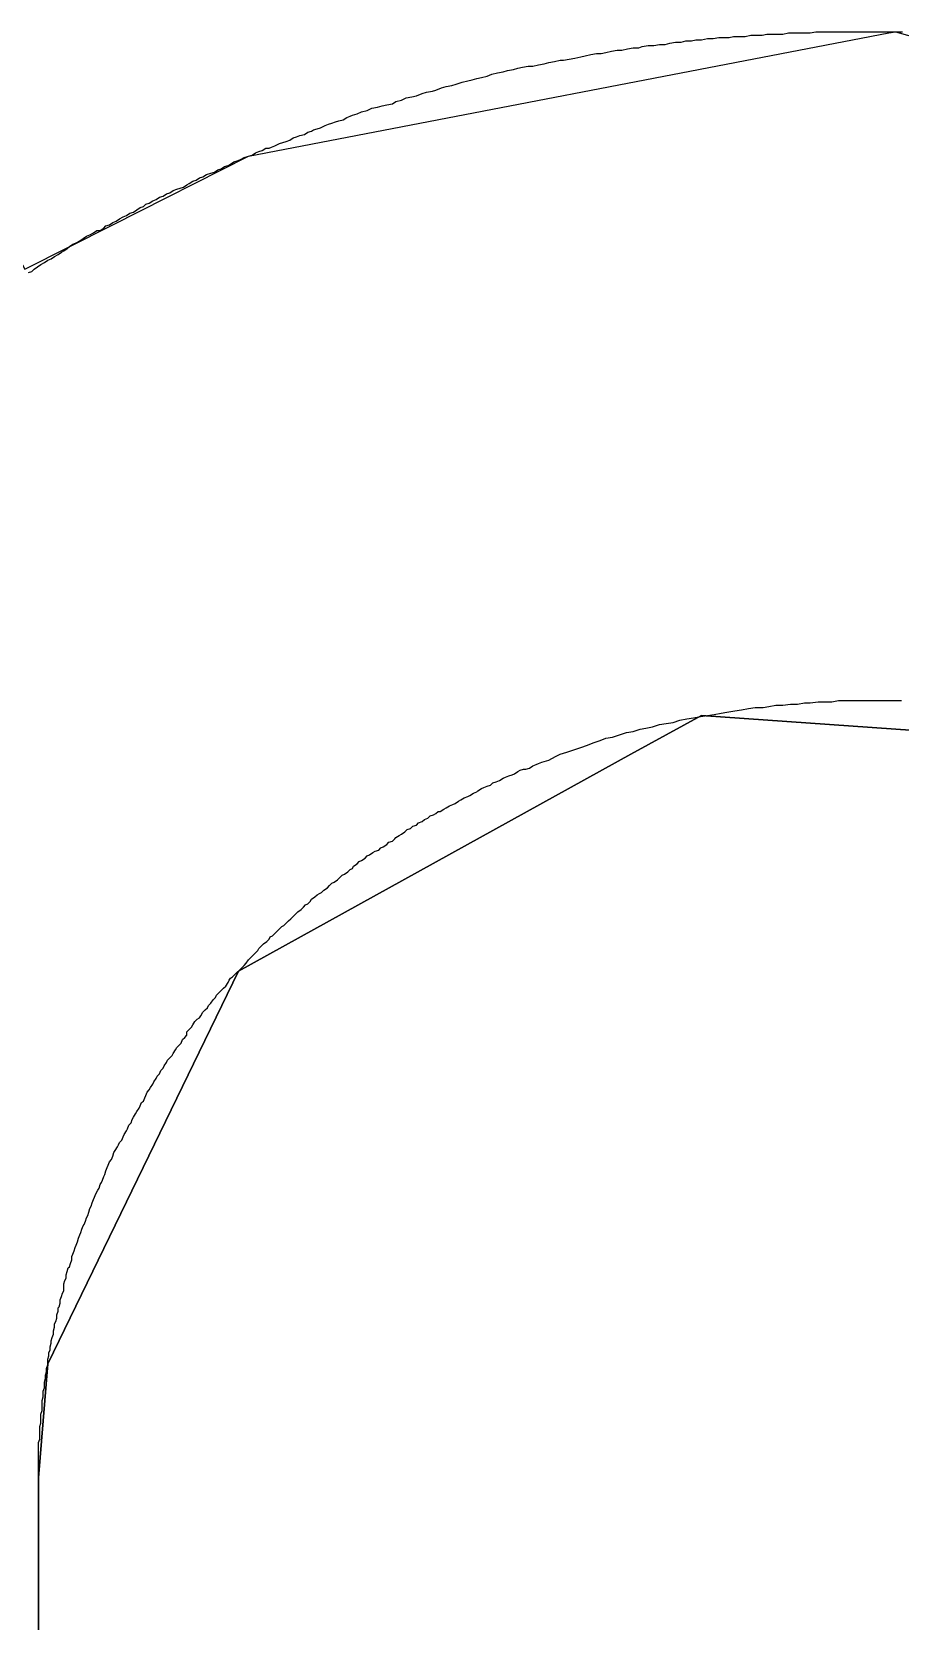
# Model space of a CAD drawing. Extents: x -69.4 to 29.6, y -21.9 to 37.7.
# Drawn here: x -57.424 to -56.663, y 23.778 to 25.17 of the extents above; entities that cross this region are included whole.
import ezdxf

# ---------------------------------------------------------------- set-up
doc = ezdxf.new("R2010")
doc.units = 0
doc.layers.add('gto', color=5, linetype='CONTINUOUS')

msp = doc.modelspace()

# ---------------------------------------------------------------- linework, layer by layer
at = {"layer": 'gto', "color": 5}
for points in [[(-58.028116, 23.631047), (-58.028116, 23.903048), (-58.028116, 24.003048), (-58.028116, 24.347049), (-58.028116, 24.537049), (-58.028116, 24.571049), (-58.028116, 24.602049), (-58.028116, 24.83705), (-58.027116, 24.90005), (-58.003116, 24.96205), (-57.967116, 25.05205), (-57.957116, 25.05705), (-57.947116, 25.06105), (-57.709115, 25.16905), (-57.490115, 25.06105), (-57.482115, 25.05705), (-57.479115, 25.05205), (-57.430115, 24.96205), (-57.353115, 25.00105), (-57.234114, 25.06105), (-56.673113, 25.16905), (-56.667113, 25.17005), (-56.664113, 25.16905)], [(-57.427115, 24.95905), (-57.424115, 24.96005), (-57.422115, 24.96205), (-57.419115, 24.96405), (-57.416115, 24.96605), (-57.413115, 24.96805), (-57.410115, 24.97005), (-57.407115, 24.97105), (-57.404115, 24.97305), (-57.401115, 24.97505), (-57.398115, 24.97705), (-57.396115, 24.97805), (-57.393115, 24.98005), (-57.391115, 24.98205), (-57.388115, 24.98405), (-57.385115, 24.98505), (-57.382115, 24.98705), (-57.379115, 24.98905), (-57.376115, 24.99105), (-57.373115, 24.99205), (-57.370115, 24.99405), (-57.367115, 24.99605), (-57.364115, 24.99605), (-57.361115, 24.99805), (-57.359115, 25.00005), (-57.356115, 25.00105), (-57.353115, 25.00305), (-57.350115, 25.00405), (-57.347115, 25.00605), (-57.344115, 25.00805), (-57.341115, 25.00905), (-57.338115, 25.01105), (-57.335115, 25.01205), (-57.332115, 25.01405), (-57.329115, 25.01605), (-57.326115, 25.01705), (-57.324115, 25.01905), (-57.321115, 25.02005), (-57.318115, 25.02205), (-57.315115, 25.02305), (-57.312115, 25.02505), (-57.309115, 25.02605), (-57.306115, 25.02805), (-57.303115, 25.02905), (-57.300115, 25.03105), (-57.297115, 25.03205), (-57.294115, 25.03305), (-57.291115, 25.03405), (-57.288115, 25.03605), (-57.286115, 25.03705), (-57.283115, 25.03905), (-57.280115, 25.04005), (-57.277115, 25.04205), (-57.274115, 25.04305), (-57.271115, 25.04505), (-57.267115, 25.04605), (-57.264115, 25.04705), (-57.261115, 25.04905), (-57.258115, 25.05005), (-57.255115, 25.05205), (-57.252115, 25.05305), (-57.250115, 25.05405), (-57.247114, 25.05605), (-57.244114, 25.05705), (-57.241114, 25.05805), (-57.238114, 25.06005), (-57.234114, 25.06105), (-57.231114, 25.06205), (-57.228114, 25.06405), (-57.225114, 25.06505), (-57.222114, 25.06605), (-57.219114, 25.06805), (-57.216114, 25.06805), (-57.214114, 25.06905), (-57.211114, 25.07005), (-57.207114, 25.07205), (-57.204114, 25.07305), (-57.201114, 25.07405), (-57.198114, 25.07505), (-57.195114, 25.07705), (-57.192114, 25.07805), (-57.189114, 25.07905), (-57.185114, 25.08005), (-57.182114, 25.08205), (-57.179114, 25.08305), (-57.177114, 25.08405), (-57.174114, 25.08505), (-57.171114, 25.08605), (-57.167114, 25.08805), (-57.164114, 25.08905), (-57.161114, 25.09005), (-57.158114, 25.09105), (-57.155114, 25.09205), (-57.151114, 25.09305), (-57.148114, 25.09505), (-57.145114, 25.09605), (-57.143114, 25.09705), (-57.139114, 25.09805), (-57.135114, 25.10005), (-57.130114, 25.10105), (-57.126114, 25.10305), (-57.121114, 25.10405), (-57.117114, 25.10505), (-57.113114, 25.10605), (-57.108114, 25.10705), (-57.105114, 25.10905), (-57.100114, 25.11005), (-57.096114, 25.11205), (-57.091114, 25.11305), (-57.087114, 25.11405), (-57.082114, 25.11605), (-57.078114, 25.11705), (-57.073114, 25.11805), (-57.070114, 25.11905), (-57.065114, 25.12105), (-57.061114, 25.12205), (-57.056114, 25.12305), (-57.052114, 25.12405), (-57.047114, 25.12605), (-57.042114, 25.12705), (-57.038114, 25.12805), (-57.034114, 25.12905), (-57.030114, 25.13005), (-57.025114, 25.13105), (-57.021114, 25.13305), (-57.016114, 25.13405), (-57.011114, 25.13505), (-57.007114, 25.13605), (-57.002114, 25.13705), (-56.998114, 25.13805), (-56.994114, 25.13905), (-56.989114, 25.14005), (-56.985114, 25.14005), (-56.980114, 25.14105), (-56.975114, 25.14205), (-56.971114, 25.14305), (-56.966114, 25.14405), (-56.961114, 25.14505), (-56.958114, 25.14505), (-56.953114, 25.14605), (-56.948114, 25.14705), (-56.943114, 25.14805), (-56.939114, 25.14905), (-56.934114, 25.15005), (-56.929114, 25.15105), (-56.925114, 25.15105), (-56.921114, 25.15205), (-56.916114, 25.15305), (-56.911114, 25.15405), (-56.907114, 25.15405), (-56.902114, 25.15505), (-56.897114, 25.15605), (-56.892114, 25.15605), (-56.889114, 25.15705), (-56.884114, 25.15805), (-56.879114, 25.15805), (-56.874114, 25.15905), (-56.869114, 25.15905), (-56.865114, 25.16005), (-56.860114, 25.16105), (-56.855114, 25.16105), (-56.851114, 25.16205), (-56.846114, 25.16205), (-56.842114, 25.16305), (-56.837114, 25.16305), (-56.832114, 25.16405), (-56.827114, 25.16405), (-56.822114, 25.16505), (-56.817114, 25.16505), (-56.813114, 25.16505), (-56.809114, 25.16605), (-56.804114, 25.16605), (-56.799114, 25.16605), (-56.794114, 25.16705), (-56.789114, 25.16705), (-56.784114, 25.16705), (-56.780114, 25.16805), (-56.775114, 25.16805), (-56.771114, 25.16805), (-56.766114, 25.16805), (-56.761114, 25.16905), (-56.756114, 25.16905), (-56.751114, 25.16905), (-56.746113, 25.16905), (-56.742113, 25.16905), (-56.737113, 25.17005), (-56.732113, 25.17005), (-56.727113, 25.17005), (-56.722113, 25.17005), (-56.717113, 25.17005), (-56.712113, 25.17005), (-56.707113, 25.17005), (-56.703113, 25.17005), (-56.698113, 25.17005), (-56.694113, 25.17005), (-56.691113, 25.17005), (-56.689113, 25.17005), (-56.687113, 25.17005), (-56.685113, 25.17005), (-56.683113, 25.17005), (-56.680113, 25.17005), (-56.678113, 25.17005), (-56.676113, 25.17005), (-56.674113, 25.17005), (-56.671113, 25.17005), (-56.670113, 25.17005), (-56.668113, 25.17005), (-56.666113, 25.17005), (-56.664113, 25.17005), (-56.661113, 25.17005)], [(-56.664113, 25.16905), (-56.278113, 25.06105), (-56.064112, 25.00105), (-56.064112, 24.96205), (-56.063112, 24.90005), (-56.062112, 24.83705), (-56.059112, 24.602049), (-56.119112, 24.571049), (-56.174112, 24.542049), (-56.184112, 24.537049), (-56.234112, 24.510049), (-56.394113, 24.537049), (-56.426113, 24.542049), (-56.837114, 24.571049), (-56.899114, 24.537049), (-57.243114, 24.347049), (-57.410115, 24.003048), (-57.418115, 23.903048), (-57.418115, 23.631047)], [(-57.234114, 25.06105), (-56.673113, 25.16905)], [(-56.673113, 25.16905), (-56.667113, 25.17005)], [(-56.667113, 25.17005), (-56.664113, 25.16905)], [(-56.664113, 25.16905), (-56.278113, 25.06105)], [(-57.353115, 25.00105), (-57.234114, 25.06105)], [(-57.430115, 24.96205), (-57.353115, 25.00105)], [(-56.796114, 24.577049), (-56.790114, 24.578049)], [(-56.790114, 24.578049), (-56.783114, 24.578049)], [(-56.783114, 24.578049), (-56.778114, 24.579049)], [(-56.778114, 24.579049), (-56.772114, 24.580049)], [(-56.772114, 24.580049), (-56.766114, 24.580049)], [(-56.766114, 24.580049), (-56.759114, 24.581049)], [(-56.759114, 24.581049), (-56.753114, 24.581049)], [(-56.753114, 24.581049), (-56.747113, 24.582049)], [(-56.747113, 24.582049), (-56.742113, 24.582049)], [(-56.742113, 24.582049), (-56.735113, 24.583049)], [(-56.735113, 24.583049), (-56.729113, 24.583049)], [(-56.729113, 24.583049), (-56.723113, 24.583049)], [(-56.723113, 24.583049), (-56.717113, 24.584049)], [(-56.717113, 24.584049), (-56.710113, 24.584049)], [(-56.710113, 24.584049), (-56.705113, 24.584049)], [(-56.705113, 24.584049), (-56.699113, 24.584049)], [(-56.699113, 24.584049), (-56.693113, 24.584049)], [(-56.693113, 24.584049), (-56.686113, 24.584049)], [(-56.686113, 24.584049), (-56.680113, 24.584049)], [(-56.680113, 24.584049), (-56.674113, 24.584049)], [(-56.674113, 24.584049), (-56.669113, 24.584049)], [(-56.669113, 24.584049), (-56.662113, 24.584049)], [(-56.899114, 24.537049), (-56.837114, 24.571049)], [(-56.874114, 24.563049), (-56.868114, 24.564049)], [(-56.868114, 24.564049), (-56.862114, 24.565049)], [(-56.862114, 24.565049), (-56.856114, 24.567049)], [(-56.856114, 24.567049), (-56.850114, 24.568049)], [(-56.850114, 24.568049), (-56.844114, 24.569049)], [(-56.844114, 24.569049), (-56.838114, 24.570049)], [(-56.838114, 24.570049), (-56.832114, 24.571049)], [(-56.837114, 24.571049), (-56.426113, 24.542049)], [(-56.832114, 24.571049), (-56.826114, 24.572049)], [(-56.826114, 24.572049), (-56.820114, 24.573049)], [(-56.820114, 24.573049), (-56.815114, 24.574049)], [(-56.815114, 24.574049), (-56.808114, 24.575049)], [(-56.808114, 24.575049), (-56.802114, 24.576049)], [(-56.802114, 24.576049), (-56.796114, 24.577049)], [(-56.926114, 24.549049), (-56.921114, 24.551049)], [(-56.921114, 24.551049), (-56.915114, 24.552049)], [(-56.915114, 24.552049), (-56.909114, 24.554049)], [(-56.909114, 24.554049), (-56.903114, 24.556049)], [(-56.903114, 24.556049), (-56.897114, 24.557049)], [(-56.897114, 24.557049), (-56.891114, 24.559049)], [(-56.891114, 24.559049), (-56.886114, 24.560049)], [(-56.886114, 24.560049), (-56.880114, 24.561049)], [(-56.880114, 24.561049), (-56.874114, 24.563049)], [(-57.243114, 24.347049), (-56.899114, 24.537049)], [(-56.965114, 24.535049), (-56.961114, 24.537049)], [(-56.961114, 24.537049), (-56.955114, 24.539049)], [(-56.955114, 24.539049), (-56.949114, 24.541049)], [(-56.949114, 24.541049), (-56.943114, 24.543049)], [(-56.943114, 24.543049), (-56.937114, 24.545049)], [(-56.937114, 24.545049), (-56.932114, 24.547049)], [(-56.932114, 24.547049), (-56.926114, 24.549049)], [(-57.001114, 24.520049), (-56.998114, 24.522049)], [(-56.998114, 24.522049), (-56.996114, 24.523049)], [(-56.996114, 24.523049), (-56.993114, 24.524049)], [(-56.993114, 24.524049), (-56.991114, 24.524049)], [(-56.991114, 24.524049), (-56.988114, 24.525049)], [(-56.988114, 24.525049), (-56.985114, 24.527049)], [(-56.985114, 24.527049), (-56.982114, 24.528049)], [(-56.982114, 24.528049), (-56.980114, 24.529049)], [(-56.980114, 24.529049), (-56.977114, 24.530049)], [(-56.977114, 24.530049), (-56.971114, 24.532049)], [(-56.971114, 24.532049), (-56.965114, 24.535049)], [(-57.030114, 24.507049), (-57.028114, 24.508049)], [(-57.028114, 24.508049), (-57.025114, 24.509049)], [(-57.025114, 24.509049), (-57.022114, 24.510049)], [(-57.022114, 24.510049), (-57.020114, 24.512049)], [(-57.020114, 24.512049), (-57.017114, 24.513049)], [(-57.017114, 24.513049), (-57.014114, 24.514049)], [(-57.014114, 24.514049), (-57.011114, 24.516049)], [(-57.011114, 24.516049), (-57.009114, 24.517049)], [(-57.009114, 24.517049), (-57.006114, 24.518049)], [(-57.006114, 24.518049), (-57.003114, 24.519049)], [(-57.003114, 24.519049), (-57.001114, 24.520049)], [(-57.053114, 24.494049), (-57.050114, 24.496049)], [(-57.050114, 24.496049), (-57.048114, 24.497049)], [(-57.048114, 24.497049), (-57.045114, 24.499049)], [(-57.045114, 24.499049), (-57.042114, 24.500049)], [(-57.042114, 24.500049), (-57.040114, 24.501049)], [(-57.040114, 24.501049), (-57.037114, 24.503049)], [(-57.037114, 24.503049), (-57.034114, 24.504049)], [(-57.034114, 24.504049), (-57.033114, 24.505049)], [(-57.033114, 24.505049), (-57.030114, 24.507049)], [(-57.080114, 24.480049), (-57.077114, 24.481049)], [(-57.077114, 24.481049), (-57.075114, 24.483049)], [(-57.075114, 24.483049), (-57.072114, 24.484049)], [(-57.072114, 24.484049), (-57.070114, 24.485049)], [(-57.070114, 24.485049), (-57.068114, 24.487049)], [(-57.068114, 24.487049), (-57.066114, 24.487049)], [(-57.066114, 24.487049), (-57.063114, 24.489049)], [(-57.063114, 24.489049), (-57.061114, 24.490049)], [(-57.061114, 24.490049), (-57.058114, 24.492049)], [(-57.058114, 24.492049), (-57.055114, 24.493049)], [(-57.055114, 24.493049), (-57.053114, 24.494049)], [(-57.102114, 24.466049), (-57.100114, 24.467049)], [(-57.100114, 24.467049), (-57.097114, 24.469049)], [(-57.097114, 24.469049), (-57.095114, 24.471049)], [(-57.095114, 24.471049), (-57.092114, 24.472049)], [(-57.092114, 24.472049), (-57.090114, 24.474049)], [(-57.090114, 24.474049), (-57.087114, 24.475049)], [(-57.087114, 24.475049), (-57.085114, 24.477049)], [(-57.085114, 24.477049), (-57.082114, 24.478049)], [(-57.082114, 24.478049), (-57.080114, 24.480049)], [(-57.123114, 24.452049), (-57.120114, 24.453049)], [(-57.120114, 24.453049), (-57.118114, 24.455049)], [(-57.118114, 24.455049), (-57.116114, 24.456049)], [(-57.116114, 24.456049), (-57.113114, 24.458049)], [(-57.113114, 24.458049), (-57.111114, 24.460049)], [(-57.111114, 24.460049), (-57.108114, 24.461049)], [(-57.108114, 24.461049), (-57.106114, 24.463049)], [(-57.106114, 24.463049), (-57.105114, 24.464049)], [(-57.105114, 24.464049), (-57.102114, 24.466049)], [(-57.143114, 24.437049), (-57.142114, 24.439049)], [(-57.142114, 24.439049), (-57.139114, 24.441049)], [(-57.139114, 24.441049), (-57.137114, 24.443049)], [(-57.137114, 24.443049), (-57.135114, 24.444049)], [(-57.135114, 24.444049), (-57.132114, 24.446049)], [(-57.132114, 24.446049), (-57.130114, 24.448049)], [(-57.130114, 24.448049), (-57.128114, 24.449049)], [(-57.128114, 24.449049), (-57.125114, 24.451049)], [(-57.125114, 24.451049), (-57.123114, 24.452049)], [(-57.161114, 24.424049), (-57.159114, 24.425049)], [(-57.159114, 24.425049), (-57.156114, 24.427049)], [(-57.156114, 24.427049), (-57.154114, 24.429049)], [(-57.154114, 24.429049), (-57.152114, 24.431049)], [(-57.152114, 24.431049), (-57.150114, 24.432049)], [(-57.150114, 24.432049), (-57.147114, 24.434049)], [(-57.147114, 24.434049), (-57.145114, 24.436049)], [(-57.145114, 24.436049), (-57.143114, 24.437049)], [(-57.179114, 24.410049), (-57.176114, 24.412049)], [(-57.176114, 24.412049), (-57.174114, 24.414049)], [(-57.174114, 24.414049), (-57.172114, 24.415049)], [(-57.172114, 24.415049), (-57.170114, 24.416049)], [(-57.170114, 24.416049), (-57.168114, 24.418049)], [(-57.168114, 24.418049), (-57.165114, 24.420049)], [(-57.165114, 24.420049), (-57.163114, 24.422049)], [(-57.163114, 24.422049), (-57.161114, 24.424049)], [(-57.195114, 24.395049), (-57.193114, 24.397049)], [(-57.193114, 24.397049), (-57.191114, 24.399049)], [(-57.191114, 24.399049), (-57.188114, 24.401049)], [(-57.188114, 24.401049), (-57.186114, 24.403049)], [(-57.186114, 24.403049), (-57.184114, 24.405049)], [(-57.184114, 24.405049), (-57.182114, 24.406049)], [(-57.182114, 24.406049), (-57.180114, 24.408049)], [(-57.180114, 24.408049), (-57.179114, 24.410049)], [(-57.209114, 24.382049), (-57.207114, 24.384049)], [(-57.207114, 24.384049), (-57.205114, 24.386049)], [(-57.205114, 24.386049), (-57.203114, 24.387049)], [(-57.203114, 24.387049), (-57.201114, 24.389049)], [(-57.201114, 24.389049), (-57.199114, 24.391049)], [(-57.199114, 24.391049), (-57.197114, 24.393049)], [(-57.197114, 24.393049), (-57.195114, 24.395049)], [(-57.225114, 24.367049), (-57.223114, 24.369049)], [(-57.223114, 24.369049), (-57.221114, 24.371049)], [(-57.221114, 24.371049), (-57.218114, 24.373049)], [(-57.218114, 24.373049), (-57.216114, 24.375049)], [(-57.216114, 24.375049), (-57.215114, 24.377049)], [(-57.215114, 24.377049), (-57.213114, 24.378049)], [(-57.213114, 24.378049), (-57.211114, 24.380049)], [(-57.211114, 24.380049), (-57.209114, 24.382049)], [(-57.236114, 24.354049), (-57.234114, 24.357049)], [(-57.234114, 24.357049), (-57.232114, 24.359049)], [(-57.232114, 24.359049), (-57.230114, 24.361049)], [(-57.230114, 24.361049), (-57.228114, 24.363049)], [(-57.228114, 24.363049), (-57.226114, 24.365049)], [(-57.226114, 24.365049), (-57.225114, 24.367049)], [(-57.410115, 24.003048), (-57.243114, 24.347049)], [(-57.251115, 24.339049), (-57.250115, 24.341049)], [(-57.250115, 24.341049), (-57.248114, 24.342049)], [(-57.248114, 24.342049), (-57.246114, 24.344049)], [(-57.246114, 24.344049), (-57.244114, 24.346049)], [(-57.244114, 24.346049), (-57.242114, 24.348049)], [(-57.242114, 24.348049), (-57.240114, 24.350049)], [(-57.240114, 24.350049), (-57.238114, 24.352049)], [(-57.238114, 24.352049), (-57.236114, 24.354049)], [(-57.262115, 24.326049), (-57.260115, 24.328049)], [(-57.260115, 24.328049), (-57.258115, 24.330049)], [(-57.258115, 24.330049), (-57.256115, 24.332049)], [(-57.256115, 24.332049), (-57.254115, 24.334049)], [(-57.254115, 24.334049), (-57.252115, 24.337049)], [(-57.252115, 24.337049), (-57.251115, 24.339049)], [(-57.272115, 24.313049), (-57.270115, 24.315049)], [(-57.270115, 24.315049), (-57.269115, 24.317049)], [(-57.269115, 24.317049), (-57.267115, 24.319049)], [(-57.267115, 24.319049), (-57.265115, 24.322049)], [(-57.265115, 24.322049), (-57.263115, 24.324049)], [(-57.263115, 24.324049), (-57.262115, 24.326049)], [(-57.284115, 24.298049), (-57.283115, 24.300049)], [(-57.283115, 24.300049), (-57.281115, 24.303049)], [(-57.281115, 24.303049), (-57.279115, 24.305049)], [(-57.279115, 24.305049), (-57.277115, 24.306049)], [(-57.277115, 24.306049), (-57.276115, 24.308049)], [(-57.276115, 24.308049), (-57.274115, 24.311049)], [(-57.274115, 24.311049), (-57.272115, 24.313049)], [(-57.293115, 24.284049), (-57.292115, 24.287049)], [(-57.292115, 24.287049), (-57.290115, 24.289049)], [(-57.290115, 24.289049), (-57.288115, 24.291049)], [(-57.288115, 24.294049), (-57.286115, 24.296049)], [(-57.288115, 24.291049), (-57.288115, 24.294049)], [(-57.286115, 24.296049), (-57.284115, 24.298049)], [(-57.303115, 24.271049), (-57.301115, 24.273049)], [(-57.301115, 24.273049), (-57.300115, 24.275049)], [(-57.300115, 24.275049), (-57.298115, 24.278049)], [(-57.298115, 24.278049), (-57.297115, 24.280049)], [(-57.297115, 24.280049), (-57.295115, 24.282049)], [(-57.295115, 24.282049), (-57.293115, 24.284049)], [(-57.312115, 24.257049), (-57.311115, 24.260049)], [(-57.311115, 24.260049), (-57.309115, 24.262049)], [(-57.309115, 24.262049), (-57.308115, 24.264049)], [(-57.308115, 24.264049), (-57.306115, 24.267049)], [(-57.306115, 24.267049), (-57.305115, 24.269049)], [(-57.305115, 24.269049), (-57.303115, 24.271049)], [(-57.321115, 24.243048), (-57.320115, 24.245048)], [(-57.320115, 24.245048), (-57.318115, 24.248048)], [(-57.318115, 24.248048), (-57.317115, 24.250049)], [(-57.317115, 24.250049), (-57.315115, 24.253049)], [(-57.315115, 24.253049), (-57.314115, 24.255049)], [(-57.314115, 24.255049), (-57.312115, 24.257049)], [(-57.329115, 24.229048), (-57.328115, 24.232048)], [(-57.328115, 24.232048), (-57.326115, 24.233048)], [(-57.326115, 24.233048), (-57.325115, 24.236048)], [(-57.325115, 24.236048), (-57.324115, 24.238048)], [(-57.324115, 24.238048), (-57.323115, 24.241048)], [(-57.323115, 24.241048), (-57.321115, 24.243048)], [(-57.337115, 24.214048), (-57.336115, 24.217048)], [(-57.336115, 24.217048), (-57.335115, 24.219048)], [(-57.335115, 24.219048), (-57.333115, 24.222048)], [(-57.333115, 24.222048), (-57.332115, 24.224048)], [(-57.332115, 24.224048), (-57.330115, 24.227048)], [(-57.330115, 24.227048), (-57.329115, 24.229048)], [(-57.345115, 24.199048), (-57.344115, 24.202048)], [(-57.344115, 24.202048), (-57.343115, 24.204048)], [(-57.343115, 24.204048), (-57.341115, 24.207048)], [(-57.341115, 24.207048), (-57.340115, 24.209048)], [(-57.340115, 24.209048), (-57.339115, 24.212048)], [(-57.339115, 24.212048), (-57.337115, 24.214048)], [(-57.353115, 24.185048), (-57.352115, 24.188048)], [(-57.352115, 24.188048), (-57.351115, 24.190048)], [(-57.351115, 24.190048), (-57.349115, 24.193048)], [(-57.349115, 24.193048), (-57.348115, 24.195048)], [(-57.348115, 24.195048), (-57.347115, 24.197048)], [(-57.347115, 24.197048), (-57.345115, 24.199048)], [(-57.359115, 24.172048), (-57.358115, 24.175048)], [(-57.358115, 24.175048), (-57.357115, 24.177048)], [(-57.357115, 24.177048), (-57.356115, 24.180048)], [(-57.356115, 24.180048), (-57.354115, 24.182048)], [(-57.354115, 24.182048), (-57.353115, 24.185048)], [(-57.365115, 24.157048), (-57.364115, 24.160048)], [(-57.364115, 24.160048), (-57.363115, 24.162048)], [(-57.363115, 24.162048), (-57.362115, 24.164048)], [(-57.362115, 24.164048), (-57.361115, 24.167048)], [(-57.361115, 24.167048), (-57.360115, 24.169048)], [(-57.360115, 24.169048), (-57.359115, 24.172048)], [(-57.371115, 24.144048), (-57.370115, 24.147048)], [(-57.370115, 24.147048), (-57.369115, 24.149048)], [(-57.369115, 24.149048), (-57.368115, 24.152048)], [(-57.368115, 24.152048), (-57.366115, 24.155048)], [(-57.366115, 24.155048), (-57.365115, 24.157048)], [(-57.376115, 24.131048), (-57.375115, 24.133048)], [(-57.375115, 24.133048), (-57.374115, 24.136048)], [(-57.374115, 24.136048), (-57.373115, 24.139048)], [(-57.373115, 24.139048), (-57.372115, 24.141048)], [(-57.372115, 24.141048), (-57.371115, 24.144048)], [(-57.381115, 24.118048), (-57.380115, 24.121048)], [(-57.380115, 24.121048), (-57.379115, 24.124048)], [(-57.379115, 24.124048), (-57.378115, 24.125048)], [(-57.378115, 24.125048), (-57.377115, 24.128048)], [(-57.377115, 24.128048), (-57.376115, 24.131048)], [(-57.387115, 24.102048), (-57.386115, 24.105048)], [(-57.386115, 24.105048), (-57.385115, 24.107048)], [(-57.385115, 24.107048), (-57.384115, 24.110048)], [(-57.384115, 24.110048), (-57.383115, 24.113048)], [(-57.383115, 24.113048), (-57.382115, 24.116048)], [(-57.382115, 24.116048), (-57.381115, 24.118048)], [(-57.391115, 24.088048), (-57.390115, 24.091048)], [(-57.390115, 24.091048), (-57.389115, 24.094048)], [(-57.389115, 24.097048), (-57.388115, 24.099048)], [(-57.389115, 24.094048), (-57.389115, 24.097048)], [(-57.388115, 24.099048), (-57.387115, 24.102048)], [(-57.395115, 24.076048), (-57.394115, 24.078048)], [(-57.394115, 24.081048), (-57.393115, 24.084048)], [(-57.394115, 24.078048), (-57.394115, 24.081048)], [(-57.393115, 24.084048), (-57.392115, 24.087048)], [(-57.392115, 24.087048), (-57.391115, 24.088048)], [(-57.398115, 24.062048), (-57.397115, 24.065048)], [(-57.397115, 24.065048), (-57.396115, 24.067048)], [(-57.396115, 24.073048), (-57.395115, 24.076048)], [(-57.396115, 24.070048), (-57.396115, 24.073048)], [(-57.396115, 24.067048), (-57.396115, 24.070048)], [(-57.402115, 24.046048), (-57.401115, 24.049048)], [(-57.401115, 24.052048), (-57.400115, 24.053048)], [(-57.401115, 24.049048), (-57.401115, 24.052048)], [(-57.400115, 24.053048), (-57.399115, 24.056048)], [(-57.399115, 24.059048), (-57.398115, 24.062048)], [(-57.399115, 24.056048), (-57.399115, 24.059048)], [(-57.405115, 24.032048), (-57.404115, 24.035048)], [(-57.404115, 24.038048), (-57.403115, 24.040048)], [(-57.404115, 24.035048), (-57.404115, 24.038048)], [(-57.403115, 24.040048), (-57.402115, 24.043048)], [(-57.402115, 24.043048), (-57.402115, 24.046048)], [(-57.408115, 24.018048), (-57.407115, 24.021048)], [(-57.407115, 24.023048), (-57.406115, 24.026048)], [(-57.407115, 24.021048), (-57.407115, 24.023048)], [(-57.406115, 24.026048), (-57.405115, 24.029048)], [(-57.405115, 24.029048), (-57.405115, 24.032048)], [(-57.410115, 24.007048), (-57.409115, 24.010048)], [(-57.410115, 24.005048), (-57.410115, 24.007048)], [(-57.409115, 24.013048), (-57.408115, 24.015048)], [(-57.409115, 24.010048), (-57.409115, 24.013048)], [(-57.408115, 24.015048), (-57.408115, 24.018048)], [(-57.418115, 23.903048), (-57.410115, 24.003048)], [(-57.412115, 23.993048), (-57.411115, 23.996048)], [(-57.412115, 23.990048), (-57.412115, 23.993048)], [(-57.411115, 23.999048), (-57.410115, 24.002048)], [(-57.411115, 23.996048), (-57.411115, 23.999048)], [(-57.410115, 24.002048), (-57.410115, 24.005048)], [(-57.414115, 23.979048), (-57.413115, 23.982048)], [(-57.414115, 23.977048), (-57.414115, 23.979048)], [(-57.413115, 23.987048), (-57.412115, 23.990048)], [(-57.413115, 23.984048), (-57.413115, 23.987048)], [(-57.413115, 23.982048), (-57.413115, 23.984048)], [(-57.415115, 23.971048), (-57.414115, 23.974048)], [(-57.415115, 23.968048), (-57.415115, 23.971048)], [(-57.415115, 23.965048), (-57.415115, 23.968048)], [(-57.415115, 23.962048), (-57.415115, 23.965048)], [(-57.414115, 23.974048), (-57.414115, 23.977048)], [(-57.417115, 23.948048), (-57.416115, 23.951048)], [(-57.416115, 23.959048), (-57.415115, 23.962048)], [(-57.416115, 23.956048), (-57.416115, 23.959048)], [(-57.416115, 23.953048), (-57.416115, 23.956048)], [(-57.416115, 23.951048), (-57.416115, 23.953048)], [(-57.417115, 23.945048), (-57.417115, 23.948048)], [(-57.417115, 23.943048), (-57.417115, 23.945048)], [(-57.417115, 23.940048), (-57.417115, 23.943048)], [(-57.417115, 23.937048), (-57.417115, 23.940048)], [(-57.418115, 23.934048), (-57.417115, 23.937048)], [(-57.418115, 23.931048), (-57.418115, 23.934048)], [(-57.418115, 23.928048), (-57.418115, 23.931048)], [(-57.418115, 23.925048), (-57.418115, 23.928048)], [(-57.418115, 23.922048), (-57.418115, 23.925048)], [(-57.418115, 23.919048), (-57.418115, 23.922048)], [(-57.418115, 23.916048), (-57.418115, 23.919048)], [(-57.418115, 23.913048), (-57.418115, 23.916048)], [(-57.418115, 23.910048), (-57.418115, 23.913048)], [(-57.418115, 23.907048), (-57.418115, 23.910048)], [(-57.418115, 23.905048), (-57.418115, 23.907048)], [(-57.418115, 23.902048), (-57.418115, 23.905048)], [(-57.418115, 23.631047), (-57.418115, 23.903048)], [(-57.418115, 23.899048), (-57.418115, 23.902048)], [(-57.418115, 23.898048), (-57.418115, 23.899048)], [(-57.418115, 23.897048), (-57.418115, 23.898048)], [(-57.418115, 23.896048), (-57.418115, 23.897048)], [(-57.418115, 23.894048), (-57.418115, 23.896048)], [(-57.418115, 23.891048), (-57.418115, 23.894048)], [(-57.418115, 23.888048), (-57.418115, 23.891048)], [(-57.418115, 23.884048), (-57.418115, 23.888048)], [(-57.418115, 23.880048), (-57.418115, 23.884048)], [(-57.418115, 23.875048), (-57.418115, 23.880048)], [(-57.418115, 23.871048), (-57.418115, 23.875048)], [(-57.418115, 23.865048), (-57.418115, 23.871048)], [(-57.418115, 23.858048), (-57.418115, 23.865048)], [(-57.418115, 23.851048), (-57.418115, 23.858048)], [(-57.418115, 23.844048), (-57.418115, 23.851048)], [(-57.418115, 23.836048), (-57.418115, 23.844048)], [(-57.418115, 23.829048), (-57.418115, 23.836048)], [(-57.418115, 23.820048), (-57.418115, 23.829048)], [(-57.418115, 23.811048), (-57.418115, 23.820048)], [(-57.418115, 23.802048), (-57.418115, 23.811048)], [(-57.418115, 23.793048), (-57.418115, 23.802048)], [(-57.418115, 23.783048), (-57.418115, 23.793048)], [(-57.418115, 23.772048), (-57.418115, 23.783048)]]:
    msp.add_lwpolyline(points, dxfattribs=at)

doc.saveas('drawing.dxf')
